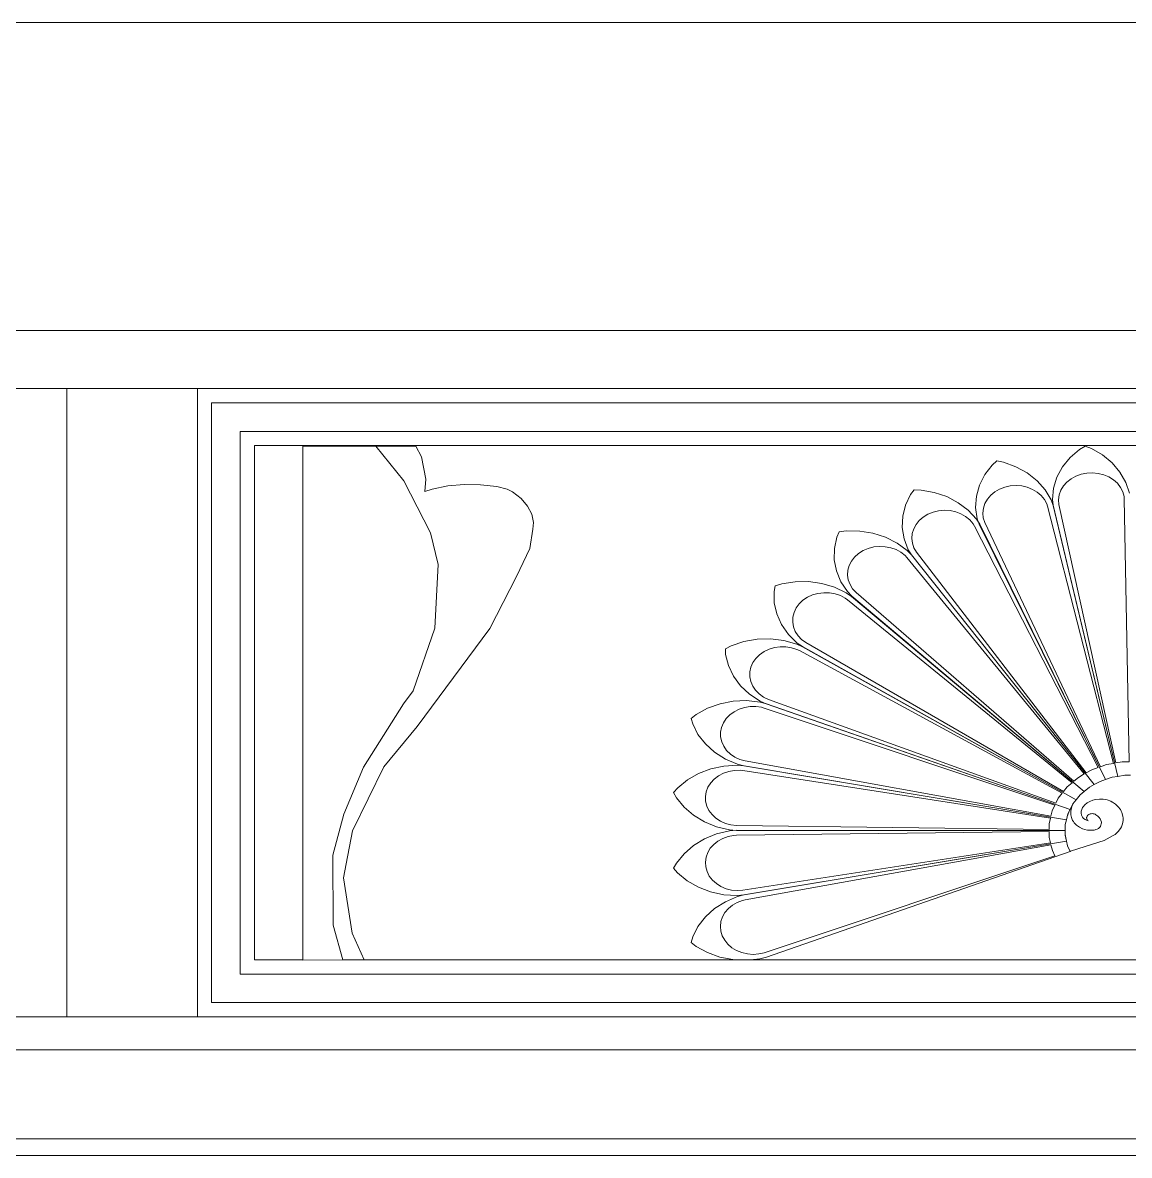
# Model space of a CAD drawing. Header units: millimetres. Extents: x 1177761 to 1329492, y 746793 to 827002.
# Drawn here: x 1236637 to 1237218, y 818795 to 819390 of the extents above; entities that cross this region are included whole.
import ezdxf

# ---------------------------------------------------------------- set-up
doc = ezdxf.new("R2010")
doc.units = ezdxf.units.MM
doc.layers.add('wall', color=5, linetype='Continuous', lineweight=30)

msp = doc.modelspace()

# ---------------------------------------------------------------- linework, layer by layer
at = {"layer": 'wall', "color": 250, "lineweight": 20, "ltscale": 50}
for p, q in [((1265463.47, 819389.96), (1233782.21, 819389.96)), ((1261144.71, 819228.33), (1233901.74, 819228.33)), ((1260883.65, 818850.51), (1234162.79, 818850.51)), ((1260838.48, 818803.78), (1234207.96, 818803.78)), ((1260838.48, 818795.12), (1234207.96, 818795.12))]:
    msp.add_line(p, q, dxfattribs=at)
at = {"layer": 'wall', "color": 250, "linetype": 'ByBlock', "lineweight": 20}
for p, q in [((1236728.94, 818867.83), (1236728.94, 819197.83)), ((1236728.94, 819197.83), (1238578.94, 819197.83)), ((1236736.44, 818875.33), (1236736.44, 819190.33)), ((1236736.44, 819190.33), (1238571.44, 819190.33)), ((1236751.44, 819175.33), (1236751.44, 818890.33)), ((1238556.44, 819175.33), (1236751.44, 819175.33)), ((1236758.94, 819167.83), (1236758.94, 818897.83)), ((1238548.94, 819167.83), (1236758.94, 819167.83)), ((1236784.3, 818897.7), (1236784.3, 819167.6)), ((1236784.3, 819167.6), (1236822.7, 819167.6)), ((1236822.7, 819167.6), (1236843.74, 819167.6)), ((1236822.7, 819167.6), (1236837.45, 819149.36)), ((1236843.74, 819167.6), (1236846.63, 819161.93)), ((1237192.34, 819165.85), (1237187.37, 819161.58)), ((1237195.23, 819167.58), (1237192.34, 819165.85)), ((1237198.56, 819166.31), (1237195.23, 819167.58)), ((1237204.39, 819162.93), (1237198.56, 819166.31)), ((1236846.63, 819161.93), (1236849.01, 819150.17)), ((1237148.88, 819159.78), (1237146.45, 819157.61)), ((1237152.44, 819159.08), (1237148.88, 819159.78)), ((1237158.95, 819156.72), (1237152.44, 819159.08)), ((1237187.37, 819161.58), (1237183.35, 819156.66)), ((1237209.45, 819158.76), (1237204.39, 819162.93)), ((1237213.56, 819153.9), (1237209.45, 819158.76)), ((1237142.56, 819152.61), (1237139.77, 819147.12)), ((1237146.45, 819157.61), (1237142.56, 819152.61)), ((1237164.88, 819153.46), (1237158.95, 819156.72)), ((1237170.03, 819149.37), (1237164.88, 819153.46)), ((1237183.35, 819156.66), (1237180.41, 819151.22)), ((1237193.17, 819152.84), (1237190.4, 819151.83)), ((1237196.11, 819153.42), (1237193.17, 819152.84)), ((1237199.12, 819153.57), (1237196.11, 819153.42)), ((1237202.12, 819153.27), (1237199.12, 819153.57)), ((1237205.01, 819152.55), (1237202.12, 819153.27)), ((1237207.71, 819151.41), (1237205.01, 819152.55)), ((1237216.61, 819148.53), (1237213.56, 819153.9)), ((1236837.45, 819149.36), (1236851.4, 819121.95)), ((1236849.01, 819150.17), (1236848.41, 819143.8)), ((1236852.22, 819145.04), (1236860.44, 819146.68)), ((1236860.44, 819146.68), (1236869.03, 819147.45)), ((1236869.03, 819147.45), (1236877.71, 819147.33)), ((1236877.71, 819147.33), (1236886.22, 819146.31)), ((1237139.77, 819147.12), (1237138.15, 819141.31)), ((1237155.95, 819146.68), (1237153.03, 819146.04)), ((1237158.96, 819146.88), (1237155.95, 819146.68)), ((1237161.97, 819146.64), (1237158.96, 819146.88)), ((1237164.88, 819145.96), (1237161.97, 819146.64)), ((1237174.27, 819144.6), (1237170.03, 819149.37)), ((1237180.41, 819151.22), (1237178.64, 819145.44)), ((1237183.88, 819146.66), (1237182.52, 819144.39)), ((1237185.68, 819148.69), (1237183.88, 819146.66)), ((1237187.87, 819150.43), (1237185.68, 819148.69)), ((1237190.4, 819151.83), (1237187.87, 819150.43)), ((1237210.13, 819149.89), (1237207.71, 819151.41)), ((1237212.21, 819148.04), (1237210.13, 819149.89)), ((1237213.87, 819145.92), (1237212.21, 819148.04)), ((1237218.5, 819142.79), (1237216.61, 819148.53)), ((1236848.41, 819143.8), (1236852.22, 819145.04)), ((1236886.22, 819146.31), (1236891.74, 819145.01)), ((1236891.74, 819145.01), (1236894.47, 819143.51)), ((1236894.47, 819143.51), (1236898.97, 819139.98)), ((1237103.57, 819142.1), (1237100.91, 819136.56)), ((1237105.45, 819144.63), (1237103.57, 819142.1)), ((1237109.11, 819144.52), (1237105.45, 819144.63)), ((1237116.03, 819143.27), (1237109.11, 819144.52)), ((1237122.6, 819141.03), (1237116.03, 819143.27)), ((1237128.6, 819137.87), (1237122.6, 819141.03)), ((1237138.15, 819141.31), (1237137.75, 819135.34)), ((1237145.65, 819141.76), (1237143.9, 819139.69)), ((1237147.8, 819143.54), (1237145.65, 819141.76)), ((1237150.28, 819144.98), (1237147.8, 819143.54)), ((1237153.03, 819146.04), (1237150.28, 819144.98)), ((1237167.61, 819144.87), (1237164.88, 819145.96)), ((1237170.07, 819143.4), (1237167.61, 819144.87)), ((1237172.19, 819141.59), (1237170.07, 819143.4)), ((1237173.9, 819139.5), (1237172.19, 819141.59)), ((1237177.46, 819139.28), (1237174.27, 819144.6)), ((1237178.64, 819145.44), (1237178.09, 819139.48)), ((1237181.65, 819141.95), (1237181.3, 819139.43)), ((1237182.52, 819144.39), (1237181.65, 819141.95)), ((1237215.06, 819143.59), (1237213.87, 819145.92)), ((1237215.76, 819141.12), (1237215.06, 819143.59)), ((1237215.85, 819139.85), (1237215.76, 819141.12)), ((1236898.97, 819139.98), (1236902.37, 819136.05)), ((1236902.37, 819136.05), (1236904.56, 819131.82)), ((1237100.91, 819136.56), (1237099.43, 819130.72)), ((1237133.86, 819133.87), (1237128.6, 819137.87)), ((1237137.75, 819135.34), (1237138.59, 819129.41)), ((1237141.8, 819134.95), (1237141.51, 819132.42)), ((1237142.6, 819137.4), (1237141.8, 819134.95)), ((1237143.9, 819139.69), (1237142.6, 819137.4)), ((1237175.16, 819137.19), (1237173.9, 819139.5)), ((1237175.54, 819135.97), (1237175.16, 819137.19)), ((1237210.14, 819000.98), (1237175.54, 819135.97)), ((1237178.48, 819136.42), (1237177.46, 819139.28)), ((1237178.09, 819139.48), (1237178.44, 819136.52)), ((1237178.44, 819136.52), (1237212.4, 818994.14)), ((1237212.4, 818994.14), (1237178.48, 819136.42)), ((1237181.3, 819139.43), (1237181.53, 819136.97)), ((1237181.53, 819136.97), (1237211.38, 819001.19)), ((1237218.48, 819001.78), (1237215.85, 819139.85)), ((1236904.56, 819131.82), (1236905.49, 819127.44)), ((1237099.43, 819130.72), (1237099.18, 819124.75)), ((1237110.24, 819130.34), (1237108.13, 819128.52)), ((1237112.69, 819131.82), (1237110.24, 819130.34)), ((1237115.41, 819132.92), (1237112.69, 819131.82)), ((1237118.32, 819133.61), (1237115.41, 819132.92)), ((1237121.32, 819133.87), (1237118.32, 819133.61)), ((1237124.33, 819133.68), (1237121.32, 819133.87)), ((1237127.26, 819133.06), (1237124.33, 819133.68)), ((1237130.01, 819132.01), (1237127.26, 819133.06)), ((1237132.51, 819130.59), (1237130.01, 819132.01)), ((1237134.67, 819128.82), (1237132.51, 819130.59)), ((1237138.21, 819129.17), (1237133.86, 819133.87)), ((1237136.44, 819126.76), (1237134.67, 819128.82)), ((1237139.87, 819126.54), (1237138.21, 819129.17)), ((1237138.59, 819129.41), (1237139.62, 819126.56)), ((1237141.51, 819132.42), (1237141.75, 819129.89)), ((1237141.75, 819129.89), (1237142.55, 819127.51)), ((1236905.14, 819124), (1236903.58, 819113.88)), ((1236905.49, 819127.44), (1236905.14, 819124)), ((1237069.76, 819123.04), (1237066.15, 819122.55)), ((1237076.85, 819122.95), (1237069.76, 819123.04)), ((1237083.81, 819121.83), (1237076.85, 819122.95)), ((1237099.18, 819124.75), (1237100.17, 819118.84)), ((1237105.2, 819124.1), (1237104.45, 819121.64)), ((1237106.43, 819126.42), (1237105.2, 819124.1)), ((1237108.13, 819128.52), (1237106.43, 819126.42)), ((1237137.09, 819125.61), (1237136.44, 819126.76)), ((1237202.19, 818998.84), (1237137.09, 819125.61)), ((1237139.62, 819126.56), (1237205.95, 818992.49)), ((1237205.98, 818992.5), (1237139.87, 819126.54)), ((1237142.55, 819127.51), (1237203.31, 818999.23)), ((1236851.4, 819121.95), (1236855.46, 819105.38)), ((1237064.89, 819119.76), (1237063.56, 819113.89)), ((1237066.15, 819122.55), (1237064.89, 819119.76)), ((1237090.43, 819119.71), (1237083.81, 819121.83)), ((1237096.51, 819116.66), (1237090.43, 819119.71)), ((1237100.17, 819118.84), (1237102.36, 819113.16)), ((1237104.45, 819121.64), (1237104.23, 819119.11)), ((1237104.23, 819119.11), (1237104.53, 819116.58)), ((1236903.58, 819113.88), (1236896.59, 819099.09)), ((1237063.56, 819113.89), (1237063.47, 819107.92)), ((1237076.22, 819111.17), (1237074.16, 819109.32)), ((1237078.63, 819112.7), (1237076.22, 819111.17)), ((1237081.32, 819113.85), (1237078.63, 819112.7)), ((1237084.21, 819114.6), (1237081.32, 819113.85)), ((1237087.21, 819114.91), (1237084.21, 819114.6)), ((1237090.22, 819114.77), (1237087.21, 819114.91)), ((1237093.17, 819114.2), (1237090.22, 819114.77)), ((1237095.95, 819113.21), (1237093.17, 819114.2)), ((1237098.48, 819111.83), (1237095.95, 819113.21)), ((1237101.87, 819112.76), (1237096.51, 819116.66)), ((1237100.69, 819110.1), (1237098.48, 819111.83)), ((1237104.11, 819110.45), (1237101.87, 819112.76)), ((1237102.36, 819113.16), (1237104.03, 819110.52)), ((1237104.53, 819116.58), (1237105.35, 819114.14)), ((1237105.35, 819114.14), (1237106.68, 819111.94)), ((1237106.68, 819111.94), (1237195.89, 818996.01)), ((1236855.46, 819105.38), (1236853.76, 819071.91)), ((1237063.47, 819107.92), (1237064.61, 819102.02)), ((1237071.34, 819104.85), (1237070.66, 819102.37)), ((1237072.52, 819107.19), (1237071.34, 819104.85)), ((1237074.16, 819109.32), (1237072.52, 819107.19)), ((1237101.6, 819109.08), (1237100.69, 819110.1)), ((1237194.84, 818995.42), (1237101.6, 819109.08)), ((1237104.03, 819110.52), (1237200.03, 818989.82)), ((1237200.03, 818989.82), (1237104.11, 819110.45)), ((1236896.59, 819099.09), (1236882.57, 819071.78)), ((1237064.61, 819102.02), (1237066.95, 819096.38)), ((1237070.66, 819102.37), (1237070.5, 819099.84)), ((1237070.5, 819099.84), (1237070.87, 819097.32)), ((1237032.51, 819094.23), (1237031.93, 819091.28)), ((1237035.94, 819095.3), (1237032.51, 819094.23)), ((1237042.91, 819096.39), (1237035.94, 819095.3)), ((1237049.99, 819096.44), (1237042.91, 819096.39)), ((1237056.98, 819095.45), (1237049.99, 819096.44)), ((1237063.65, 819093.46), (1237056.98, 819095.45)), ((1237069.82, 819090.53), (1237063.65, 819093.46)), ((1237066.95, 819096.38), (1237070.42, 819091.17)), ((1237070.87, 819097.32), (1237071.76, 819094.89)), ((1237071.76, 819094.89), (1237073.13, 819092.63)), ((1237031.93, 819091.28), (1237032, 819085.31)), ((1237049.42, 819088.21), (1237047.05, 819086.63)), ((1237052.08, 819089.41), (1237049.42, 819088.21)), ((1237054.94, 819090.21), (1237052.08, 819089.41)), ((1237057.93, 819090.58), (1237054.94, 819090.21)), ((1237060.95, 819090.51), (1237057.93, 819090.58)), ((1237063.91, 819089.99), (1237060.95, 819090.51)), ((1237066.71, 819089.06), (1237063.91, 819089.99)), ((1237069.28, 819087.72), (1237066.71, 819089.06)), ((1237070.41, 819086.88), (1237069.28, 819087.72)), ((1237072.55, 819088.63), (1237069.82, 819090.53)), ((1237070.42, 819091.17), (1237072.66, 819088.86)), ((1237194.78, 818986.19), (1237072.55, 819088.63)), ((1237072.66, 819088.86), (1237194.82, 818986.22)), ((1237073.13, 819092.63), (1237074.94, 819090.69)), ((1237074.94, 819090.69), (1237189.32, 818991.61)), ((1237032, 819085.31), (1237033.3, 819079.44)), ((1237043.46, 819082.58), (1237042.34, 819080.22)), ((1237045.04, 819084.74), (1237043.46, 819082.58)), ((1237047.05, 819086.63), (1237045.04, 819084.74)), ((1237188.39, 818990.82), (1237070.41, 819086.88)), ((1237033.3, 819079.44), (1237035.8, 819073.85)), ((1237041.73, 819077.73), (1237041.65, 819075.19)), ((1237041.65, 819075.19), (1237042.08, 819072.68)), ((1237042.34, 819080.22), (1237041.73, 819077.73)), ((1236853.76, 819071.91), (1236842.28, 819039.13)), ((1236882.57, 819071.78), (1236844.45, 819020.39)), ((1237035.8, 819073.85), (1237039.41, 819068.71)), ((1237042.08, 819072.68), (1237043.03, 819070.27)), ((1237043.03, 819070.27), (1237044.47, 819068.03)), ((1237015.99, 819064.98), (1237009.41, 819062.77)), ((1237022.93, 819066.19), (1237015.99, 819064.98)), ((1237030.01, 819066.37), (1237022.93, 819066.19)), ((1237037.02, 819065.51), (1237030.01, 819066.37)), ((1237043.75, 819063.64), (1237037.02, 819065.51)), ((1237039.41, 819068.71), (1237044.03, 819064.17)), ((1237046.87, 819062.23), (1237043.75, 819063.64)), ((1237044.03, 819064.17), (1237046.77, 819062.27)), ((1237044.47, 819068.03), (1237046.34, 819066.04)), ((1237046.34, 819066.04), (1237048.57, 819064.44)), ((1237048.57, 819064.44), (1237183.86, 818986.18)), ((1237009.41, 819062.77), (1237006.3, 819061.15)), ((1237006.3, 819061.15), (1237006.41, 819058.17)), ((1237006.41, 819058.17), (1237007.87, 819052.32)), ((1237024.28, 819058.02), (1237022.32, 819056.09)), ((1237026.61, 819059.64), (1237024.28, 819058.02)), ((1237029.24, 819060.89), (1237026.61, 819059.64)), ((1237032.08, 819061.75), (1237029.24, 819060.89)), ((1237035.06, 819062.17), (1237032.08, 819061.75)), ((1237038.08, 819062.15), (1237035.06, 819062.17)), ((1237041.05, 819061.69), (1237038.08, 819062.15)), ((1237043.88, 819060.8), (1237041.05, 819061.69)), ((1237045.18, 819060.16), (1237043.88, 819060.8)), ((1237183.16, 818985.29), (1237045.18, 819060.16)), ((1237046.77, 819062.27), (1237190.51, 818981.8)), ((1237190.51, 818981.8), (1237046.87, 819062.23)), ((1237007.87, 819052.32), (1237010.51, 819046.78)), ((1237019.74, 819051.52), (1237019.2, 819049.02)), ((1237020.8, 819053.9), (1237019.74, 819051.52)), ((1237022.32, 819056.09), (1237020.8, 819053.9)), ((1237010.51, 819046.78), (1237014.25, 819041.7)), ((1237019.2, 819049.02), (1237019.17, 819046.49)), ((1237019.17, 819046.49), (1237019.68, 819043.98)), ((1237014.25, 819041.7), (1237018.98, 819037.25)), ((1237019.68, 819043.98), (1237020.69, 819041.59)), ((1237020.69, 819041.59), (1237022.18, 819039.38)), ((1236842.28, 819039.13), (1236837.21, 819032.18)), ((1237010.39, 819033.6), (1237003.49, 819032.27)), ((1237017.47, 819033.9), (1237010.39, 819033.6)), ((1237024.5, 819033.17), (1237017.47, 819033.9)), ((1237018.98, 819037.25), (1237024.57, 819033.56)), ((1237022.18, 819039.38), (1237024.1, 819037.42)), ((1237024.1, 819037.42), (1237026.4, 819035.78)), ((1237024.57, 819033.56), (1237027.69, 819032.15)), ((1237026.4, 819035.78), (1237028.96, 819034.57)), ((1237028.96, 819034.57), (1237179.81, 818979.99)), ((1236837.21, 819032.18), (1236816.17, 818999.05)), ((1236996.96, 819029.95), (1236991.01, 819026.71)), ((1237003.49, 819032.27), (1236996.96, 819029.95)), ((1237010.89, 819028.1), (1237008.61, 819026.44)), ((1237013.49, 819029.4), (1237010.89, 819028.1)), ((1237016.31, 819030.3), (1237013.49, 819029.4)), ((1237019.28, 819030.77), (1237016.31, 819030.3)), ((1237022.3, 819030.81), (1237019.28, 819030.77)), ((1237025.28, 819030.4), (1237022.3, 819030.81)), ((1237027.88, 819032.29), (1237024.5, 819033.17)), ((1237026.7, 819029.98), (1237025.28, 819030.4)), ((1237179.34, 818979.05), (1237026.7, 819029.98)), ((1237027.69, 819032.15), (1237187.34, 818976.79)), ((1237187.35, 818976.82), (1237027.88, 819032.29)), ((1236991.01, 819026.71), (1236988.33, 819024.61)), ((1236988.33, 819024.61), (1236989.13, 819021.7)), ((1236989.13, 819021.7), (1236991.91, 819016.21)), ((1237005.22, 819022.26), (1237004.23, 819019.86)), ((1237006.7, 819024.48), (1237005.22, 819022.26)), ((1237008.61, 819026.44), (1237006.7, 819024.48)), ((1236844.45, 819020.39), (1236826.83, 818999.11)), ((1236991.91, 819016.21), (1236995.78, 819011.2)), ((1237004.23, 819019.86), (1237003.74, 819017.36)), ((1237003.74, 819017.36), (1237003.78, 819014.82)), ((1236995.78, 819011.2), (1237000.62, 819006.83)), ((1237003.78, 819014.82), (1237004.35, 819012.32)), ((1237004.35, 819012.32), (1237005.42, 819009.95)), ((1237005.42, 819009.95), (1237006.96, 819007.77)), ((1237000.62, 819006.83), (1237006.29, 819003.24)), ((1237006.96, 819007.77), (1237008.93, 819005.85)), ((1237008.93, 819005.85), (1237011.27, 819004.24)), ((1237011.27, 819004.24), (1237013.91, 819003)), ((1236816.17, 818999.05), (1236805.92, 818974.29)), ((1236826.83, 818999.11), (1236810.39, 818965.54)), ((1236998.67, 818998.06), (1236992.2, 818995.62)), ((1237005.54, 818999.52), (1236998.67, 818998.06)), ((1237012.6, 818999.95), (1237005.54, 818999.52)), ((1237006.29, 819003.24), (1237012.62, 819000.52)), ((1237016.13, 818999.65), (1237012.6, 818999.95)), ((1237012.62, 819000.52), (1237016.01, 818999.65)), ((1237013.91, 819003), (1237016.7, 819002.23)), ((1237016.01, 818999.65), (1237185.4, 818971.39)), ((1237185.4, 818971.39), (1237016.13, 818999.65)), ((1237016.7, 819002.23), (1237177.27, 818973.3)), ((1237198.74, 818997.59), (1237202.19, 818998.84)), ((1237203.31, 818999.23), (1237206.48, 819000.32)), ((1237206.48, 819000.32), (1237210.14, 819000.98)), ((1237211.38, 819001.19), (1237214.74, 819001.73)), ((1237214.74, 819001.73), (1237218.48, 819001.78)), ((1236986.34, 818992.28), (1236981.26, 818988.13)), ((1236992.2, 818995.62), (1236986.34, 818992.28)), ((1237000.43, 818992.75), (1236998.57, 818990.75)), ((1237002.68, 818994.45), (1237000.43, 818992.75)), ((1237005.24, 818995.8), (1237002.68, 818994.45)), ((1237008.04, 818996.75), (1237005.24, 818995.8)), ((1237010.99, 818997.28), (1237008.04, 818996.75)), ((1237014.01, 818997.37), (1237010.99, 818997.28)), ((1237015.5, 818997.19), (1237014.01, 818997.37)), ((1237177.02, 818972.26), (1237015.5, 818997.19)), ((1237189.32, 818991.61), (1237191.75, 818993.63)), ((1237191.75, 818993.63), (1237194.84, 818995.42)), ((1237195.89, 818996.01), (1237198.74, 818997.59)), ((1237203.19, 818991.53), (1237205.98, 818992.5)), ((1237205.95, 818992.49), (1237209.44, 818993.64)), ((1237209.44, 818993.64), (1237212.4, 818994.14)), ((1237212.4, 818994.14), (1237216.1, 818994.7)), ((1237216.1, 818994.7), (1237219.1, 818994.71)), ((1236981.26, 818988.13), (1236979.12, 818985.63)), ((1236996.22, 818986.09), (1236995.81, 818983.58)), ((1236997.16, 818988.51), (1236996.22, 818986.09)), ((1236998.57, 818990.75), (1236997.16, 818988.51)), ((1237183.86, 818986.18), (1237185.78, 818988.56)), ((1237185.78, 818988.56), (1237188.39, 818990.82)), ((1237192.65, 818984.4), (1237194.78, 818986.19)), ((1237194.82, 818986.22), (1237197.52, 818988.41)), ((1237197.52, 818988.41), (1237200.03, 818989.82)), ((1237200.03, 818989.82), (1237203.19, 818991.53)), ((1236979.12, 818985.63), (1236980.57, 818982.91)), ((1236980.57, 818982.91), (1236984.57, 818977.97)), ((1236995.81, 818983.58), (1236995.91, 818981.04)), ((1236995.91, 818981.04), (1236996.54, 818978.56)), ((1237179.81, 818979.99), (1237181.13, 818982.64)), ((1237181.13, 818982.64), (1237183.16, 818985.29)), ((1237188.84, 818979.69), (1237190.51, 818981.8)), ((1237190.51, 818981.8), (1237192.65, 818984.4)), ((1237196.32, 818980.2), (1237195.11, 818979.2)), ((1237197.71, 818981.01), (1237196.32, 818980.2)), ((1237199.25, 818981.61), (1237197.71, 818981.01)), ((1237200.07, 818981.79), (1237199.25, 818981.61)), ((1237200.75, 818981.97), (1237200.07, 818981.79)), ((1237202.78, 818982.2), (1237200.75, 818981.97)), ((1237204.81, 818982.12), (1237202.78, 818982.2)), ((1237206.81, 818981.75), (1237204.81, 818982.12)), ((1237208.69, 818981.09), (1237206.81, 818981.75)), ((1237209.55, 818980.63), (1237208.69, 818981.09)), ((1237211.26, 818979.54), (1237209.6, 818980.64)), ((1236805.92, 818974.29), (1236800.07, 818952.75)), ((1236984.57, 818977.97), (1236989.53, 818973.7)), ((1236996.54, 818978.56), (1236997.67, 818976.21)), ((1236997.67, 818976.21), (1236999.27, 818974.05)), ((1236999.27, 818974.05), (1237001.29, 818972.17)), ((1237177.27, 818973.3), (1237177.96, 818976.12)), ((1237177.96, 818976.12), (1237179.34, 818979.05)), ((1237185.4, 818971.39), (1237186.2, 818974.48)), ((1237186.87, 818975.84), (1237185.94, 818973.46)), ((1237186.2, 818974.48), (1237187.35, 818976.82)), ((1237187.34, 818976.79), (1237188.84, 818979.69)), ((1237187.7, 818974.76), (1237187.73, 818975.81)), ((1237187.71, 818973.99), (1237187.7, 818974.76)), ((1237188.03, 818972.47), (1237187.71, 818973.99)), ((1237187.73, 818975.81), (1237188.31, 818978.3)), ((1237188.85, 818979.48), (1237188.21, 818978.48)), ((1237188.31, 818978.3), (1237188.85, 818979.48)), ((1237193.22, 818975.83), (1237193.16, 818974.83)), ((1237193.16, 818974.83), (1237193.31, 818973.85)), ((1237193.47, 818976.8), (1237193.22, 818975.83)), ((1237193.93, 818977.72), (1237193.47, 818976.8)), ((1237194.25, 818978.13), (1237193.93, 818977.72)), ((1237195.11, 818979.2), (1237194.25, 818978.13)), ((1237196.75, 818973.7), (1237197.23, 818974.1)), ((1237197.23, 818974.1), (1237197.51, 818974.26)), ((1237197.51, 818974.26), (1237197.93, 818974.43)), ((1237197.93, 818974.43), (1237198.44, 818974.54)), ((1237198.44, 818974.54), (1237198.96, 818974.57)), ((1237198.96, 818974.57), (1237199.49, 818974.52)), ((1237199.49, 818974.52), (1237199.99, 818974.4)), ((1237199.99, 818974.4), (1237200.46, 818974.21)), ((1237200.46, 818974.21), (1237200.67, 818974.08)), ((1237200.67, 818974.08), (1237200.9, 818973.93)), ((1237212.66, 818978.22), (1237211.26, 818979.54)), ((1237213.76, 818976.71), (1237212.66, 818978.22)), ((1237214.15, 818975.89), (1237213.76, 818976.71)), ((1237214.52, 818975.19), (1237214.15, 818975.89)), ((1237215.09, 818973.18), (1237214.52, 818975.19)), ((1236989.53, 818973.7), (1236995.29, 818970.21)), ((1236995.29, 818970.21), (1237001.69, 818967.61)), ((1237001.29, 818972.17), (1237003.67, 818970.6)), ((1237003.67, 818970.6), (1237006.34, 818969.41)), ((1237006.34, 818969.41), (1237009.21, 818968.63)), ((1237009.21, 818968.63), (1237012.13, 818968.33)), ((1237012.13, 818968.33), (1237176.32, 818966.29)), ((1237176.32, 818966.29), (1237176.35, 818969.16)), ((1237176.35, 818969.16), (1237177.02, 818972.26)), ((1237184.74, 818965.74), (1237184.81, 818968.9)), ((1237184.81, 818968.9), (1237185.4, 818971.39)), ((1237188.67, 818971.02), (1237188.03, 818972.47)), ((1237189.1, 818970.4), (1237188.67, 818971.02)), ((1237189.57, 818969.71), (1237189.1, 818970.4)), ((1237190.78, 818968.49), (1237189.57, 818969.71)), ((1237192.23, 818967.47), (1237190.78, 818968.49)), ((1237193.31, 818973.85), (1237193.65, 818973)), ((1237193.65, 818973), (1237193.88, 818972.64)), ((1237193.88, 818972.64), (1237194.49, 818972.01)), ((1237194.49, 818972.01), (1237195.22, 818971.48)), ((1237195.22, 818971.48), (1237196.05, 818971.07)), ((1237196.01, 818972.55), (1237196.07, 818972.74)), ((1237196.02, 818972.29), (1237196.01, 818972.55)), ((1237196.16, 818971.79), (1237196.02, 818972.29)), ((1237196.05, 818971.07), (1237196.79, 818970.84)), ((1237196.07, 818972.74), (1237196.36, 818973.25)), ((1237196.39, 818971.32), (1237196.16, 818971.79)), ((1237196.36, 818973.25), (1237196.75, 818973.7)), ((1237196.72, 818970.89), (1237196.39, 818971.32)), ((1237200.9, 818973.93), (1237201.99, 818973.2)), ((1237201.99, 818973.2), (1237202.63, 818972.62)), ((1237202.63, 818972.62), (1237203.19, 818971.86)), ((1237203.19, 818971.86), (1237203.59, 818971.03)), ((1237203.83, 818969.71), (1237203.34, 818968.01)), ((1237203.59, 818971.03), (1237203.81, 818970.15)), ((1237203.81, 818970.15), (1237203.83, 818969.71)), ((1237214.34, 818967.56), (1237214.97, 818969.26)), ((1237214.97, 818969.26), (1237215.24, 818971.03)), ((1237215.17, 818972.15), (1237215.09, 818973.18)), ((1237215.24, 818971.03), (1237215.17, 818972.15)), ((1236810.39, 818965.54), (1236807.07, 818948.17)), ((1237001.68, 818963.9), (1236995.28, 818961.3)), ((1237008.52, 818965.52), (1237001.68, 818963.9)), ((1237001.69, 818967.61), (1237008.52, 818965.99)), ((1237007.68, 818962.52), (1237004.91, 818961.52)), ((1237010.62, 818963.11), (1237007.68, 818962.52)), ((1237008.52, 818965.99), (1237012.05, 818965.69)), ((1237012.05, 818965.82), (1237008.52, 818965.52)), ((1237012.13, 818963.18), (1237010.62, 818963.11)), ((1237184.74, 818965.77), (1237012.05, 818965.82)), ((1237012.05, 818965.69), (1237184.74, 818965.74)), ((1237176.32, 818965.23), (1237012.13, 818963.18)), ((1237176.38, 818962.07), (1237176.32, 818965.23)), ((1237184.74, 818963.23), (1237184.74, 818965.77)), ((1237184.74, 818963.55), (1237185.4, 818960.12)), ((1237185.4, 818960.12), (1237184.74, 818963.23)), ((1237193.86, 818966.67), (1237192.23, 818967.47)), ((1237194.14, 818966.6), (1237193.86, 818966.67)), ((1237194.92, 818966.3), (1237194.14, 818966.6)), ((1237196.58, 818965.94), (1237194.92, 818966.3)), ((1237198.29, 818965.83), (1237196.58, 818965.94)), ((1237200, 818965.97), (1237198.29, 818965.83)), ((1237200.48, 818966.09), (1237200, 818965.97)), ((1237200.86, 818966.17), (1237200.48, 818966.09)), ((1237201.58, 818966.45), (1237200.86, 818966.17)), ((1237202.24, 818966.83), (1237201.58, 818966.45)), ((1237202.8, 818967.3), (1237202.24, 818966.83)), ((1237203.26, 818967.84), (1237202.8, 818967.3)), ((1237203.34, 818968.01), (1237203.26, 818967.84)), ((1237205.32, 818960.52), (1237210.06, 818963.1)), ((1237210.06, 818963.1), (1237211.02, 818963.7)), ((1237211.02, 818963.7), (1237212.66, 818965.16)), ((1237212.66, 818965.16), (1237213.85, 818966.76)), ((1237213.85, 818966.76), (1237214.34, 818967.56)), ((1236989.52, 818957.81), (1236984.57, 818953.53)), ((1236995.28, 818961.3), (1236989.52, 818957.81)), ((1236998.37, 818956.36), (1236997.02, 818954.09)), ((1237000.18, 818958.39), (1236998.37, 818956.36)), ((1237002.38, 818960.13), (1237000.18, 818958.39)), ((1237004.91, 818961.52), (1237002.38, 818960.13)), ((1237015.5, 818934.32), (1237177.02, 818959.25)), ((1237185.4, 818960.12), (1237016.01, 818931.86)), ((1237016.13, 818931.86), (1237185.4, 818960.12)), ((1237177.27, 818958.21), (1237016.7, 818929.28)), ((1237177.02, 818959.25), (1237176.38, 818962.07)), ((1237178.05, 818955.13), (1237177.27, 818958.21)), ((1237185.98, 818957.64), (1237185.4, 818960.12)), ((1237187.35, 818954.69), (1237185.98, 818957.64)), ((1237187.62, 818954.78), (1237202.53, 818959.58)), ((1237202.53, 818959.58), (1237205.32, 818960.52)), ((1236800.07, 818952.75), (1236800.23, 818915.97)), ((1236984.57, 818953.53), (1236980.57, 818948.6)), ((1236996.14, 818951.66), (1236995.79, 818949.14)), ((1236997.02, 818954.09), (1236996.14, 818951.66)), ((1237026.7, 818901.53), (1237179.34, 818952.46)), ((1237027.88, 818899.22), (1237187.35, 818954.69)), ((1237179.34, 818952.46), (1237178.05, 818955.13)), ((1237187.35, 818954.69), (1237187.62, 818954.78)), ((1236807.07, 818948.17), (1236805.76, 818940.88)), ((1236980.57, 818948.6), (1236979.12, 818945.88)), ((1236979.12, 818945.88), (1236981.18, 818943.46)), ((1236995.79, 818949.14), (1236995.96, 818946.6)), ((1236995.96, 818946.6), (1236996.65, 818944.13)), ((1236805.76, 818940.88), (1236810.21, 818911.73)), ((1236981.18, 818943.46), (1236986.25, 818939.3)), ((1236986.25, 818939.3), (1236992.1, 818935.94)), ((1236996.65, 818944.13), (1236997.84, 818941.8)), ((1236997.84, 818941.8), (1236999.5, 818939.67)), ((1236999.5, 818939.67), (1237001.57, 818937.82)), ((1236992.1, 818935.94), (1236998.56, 818933.48)), ((1236998.56, 818933.48), (1237005.42, 818932.01)), ((1237001.57, 818937.82), (1237003.99, 818936.31)), ((1237003.99, 818936.31), (1237006.68, 818935.16)), ((1237006.68, 818935.16), (1237009.58, 818934.43)), ((1237009.58, 818934.43), (1237012.57, 818934.13)), ((1237012.57, 818934.13), (1237015.5, 818934.32)), ((1237006.29, 818928.27), (1237000.61, 818924.68)), ((1237005.42, 818932.01), (1237012.48, 818931.56)), ((1237012.61, 818930.99), (1237006.29, 818928.27)), ((1237010, 818926.47), (1237007.85, 818924.69)), ((1237012.49, 818927.91), (1237010, 818926.47)), ((1237012.48, 818931.56), (1237016.13, 818931.86)), ((1237015.24, 818928.96), (1237012.49, 818927.91)), ((1237016.01, 818931.86), (1237012.61, 818930.99)), ((1237016.7, 818929.28), (1237015.24, 818928.96)), ((1237000.61, 818924.68), (1236995.77, 818920.31)), ((1237006.09, 818922.62), (1237004.79, 818920.33)), ((1237007.85, 818924.69), (1237006.09, 818922.62)), ((1236800.23, 818915.97), (1236805.28, 818897.82)), ((1236991.9, 818915.3), (1236989.13, 818909.8)), ((1236995.77, 818920.31), (1236991.9, 818915.3)), ((1237003.99, 818917.89), (1237003.7, 818915.36)), ((1237003.7, 818915.36), (1237003.93, 818912.83)), ((1237004.79, 818920.33), (1237003.99, 818917.89)), ((1236810.21, 818911.73), (1236816.57, 818897.83)), ((1236989.13, 818909.8), (1236988.33, 818906.9)), ((1237003.93, 818912.83), (1237004.69, 818910.37)), ((1237004.69, 818910.37), (1237005.94, 818908.06)), ((1236988.33, 818906.9), (1236990.92, 818904.86)), ((1236990.92, 818904.86), (1236996.86, 818901.61)), ((1237005.94, 818908.06), (1237007.65, 818905.97)), ((1237007.65, 818905.97), (1237009.77, 818904.16)), ((1237009.77, 818904.16), (1237012.22, 818902.68)), ((1237012.22, 818902.68), (1237014.95, 818901.59)), ((1236758.94, 818897.83), (1236784.3, 818897.83)), ((1236805.28, 818897.82), (1236784.3, 818897.7)), ((1236805.28, 818897.83), (1237632.97, 818897.83)), ((1236996.86, 818901.61), (1237003.37, 818899.28)), ((1237003.37, 818899.28), (1237010.28, 818897.93)), ((1237010.28, 818897.93), (1237012.49, 818897.83)), ((1237014.95, 818901.59), (1237017.86, 818900.91)), ((1237017.86, 818900.91), (1237020.86, 818900.67)), ((1237019.5, 818897.83), (1237024.38, 818898.32)), ((1237020.86, 818900.67), (1237023.87, 818900.86)), ((1237023.87, 818900.86), (1237026.7, 818901.53)), ((1237024.38, 818898.32), (1237027.88, 818899.22)), ((1236751.44, 818890.33), (1238556.44, 818890.33)), ((1238571.44, 818875.33), (1236736.44, 818875.33)), ((1238578.94, 818867.83), (1236728.94, 818867.83))]:
    msp.add_line(p, q, dxfattribs=at)
at = {"layer": 'wall', "color": 250, "lineweight": 20, "ltscale": 50}
for points in [[(1236318.42, 818867.83), (1236660.42, 818867.83), (1236660.42, 819197.83), (1236318.42, 819197.83)], [(1236660.42, 819197.83), (1240939.51, 819197.83), (1240939.51, 818867.83), (1236660.42, 818867.83)]]:
    msp.add_lwpolyline(points, close=True, dxfattribs=at)

doc.saveas('drawing.dxf')
